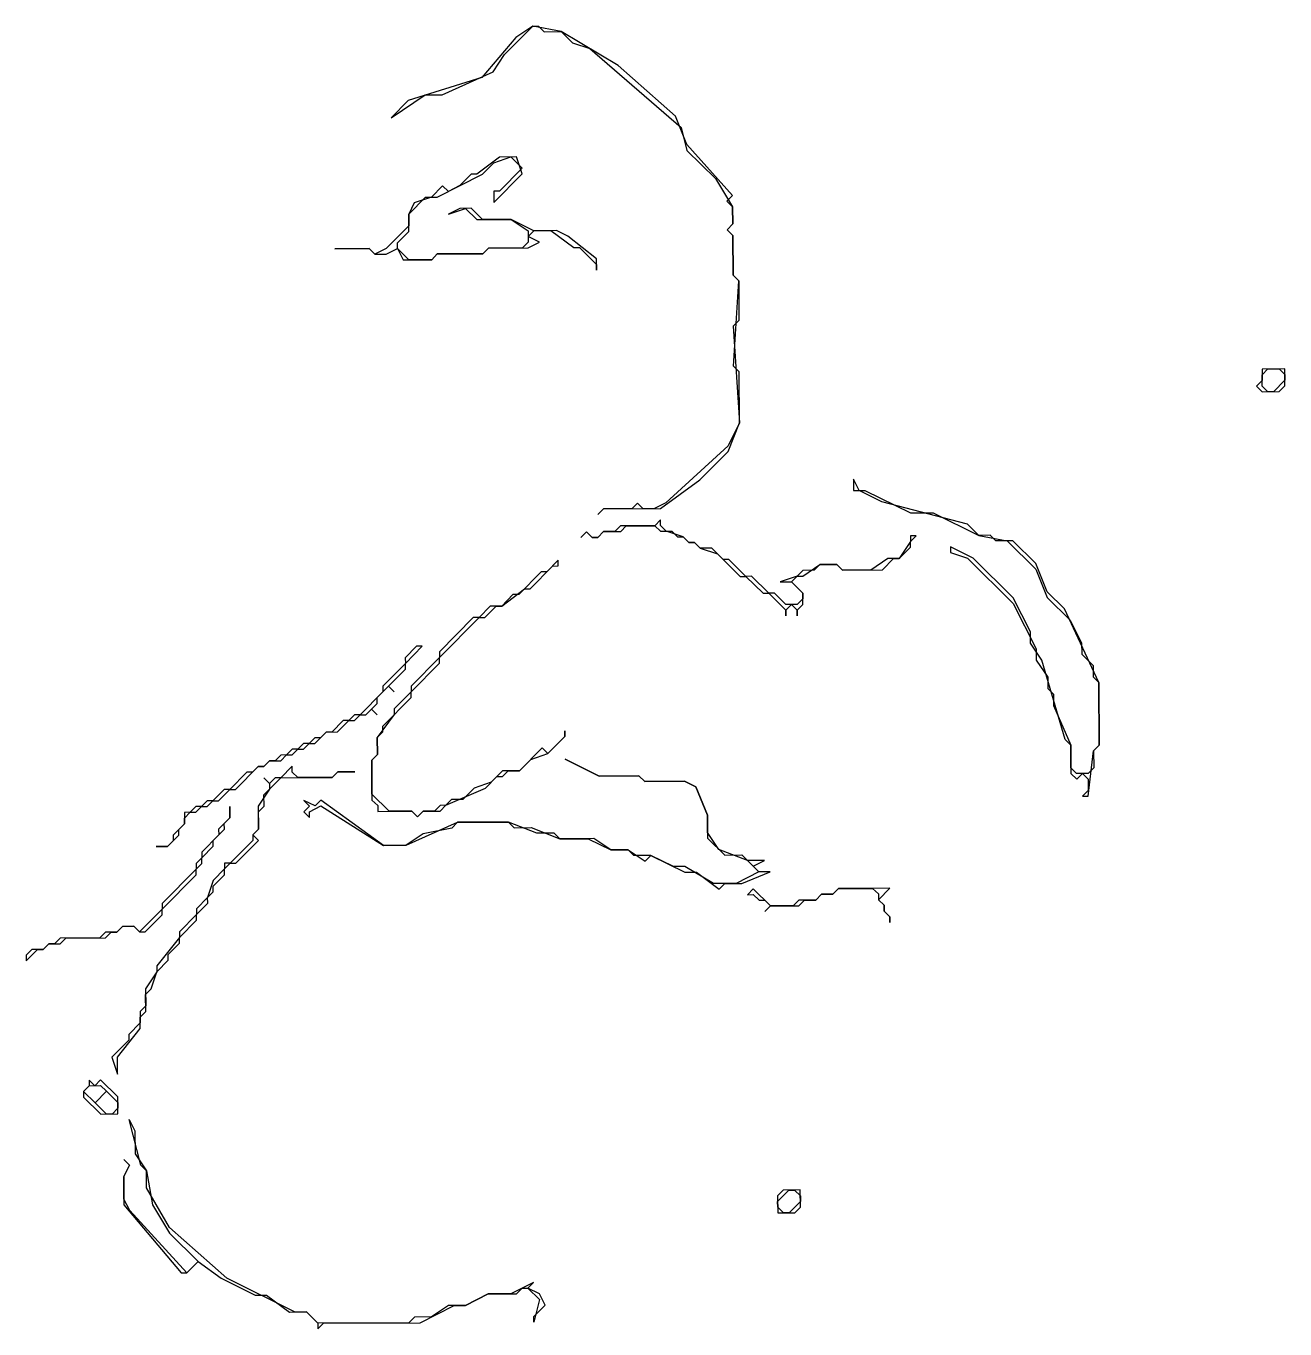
# Model space of a CAD drawing. Header units: inches. Extents: x 0 to 116, y 1 to 63.
# Drawn here: x 4.88 to 18.26, y 19.61 to 33.45 of the extents above; entities that cross this region are included whole.
import ezdxf

# ---------------------------------------------------------------- set-up
doc = ezdxf.new("R2010")
doc.units = ezdxf.units.IN

msp = doc.modelspace()

# ---------------------------------------------------------------- linework, layer by layer
for points in [[(10.26296, 33.45335), (10.0824, 33.3316), (9.72222, 32.90691), (8.93829, 32.6612), (8.75804, 32.47905), (9.11917, 32.72255), (9.30037, 32.7235), (9.8427, 32.96794), (9.96255, 33.14977), (10.26296, 33.45335), (10.32336, 33.45366), (10.38408, 33.39358), (10.56527, 33.39453), (10.6867, 33.27436), (10.86822, 33.21491), (11.83903, 32.37438), (11.9007, 32.1331), (12.20427, 31.83269), (12.38705, 31.53164), (12.388, 31.35044), (12.32792, 31.28973), (12.38863, 31.22965), (12.39085, 30.80685), (12.45156, 30.74677), (12.45378, 30.32397), (12.39369, 30.26326), (12.45947, 29.23679), (12.33994, 28.99456), (11.67871, 28.38709), (11.55823, 28.32606), (11.43743, 28.32543), (11.37671, 28.38551), (11.31663, 28.32479), (11.01463, 28.32321), (10.95455, 28.2625), (11.01463, 28.32321), (11.61862, 28.32637), (12.03984, 28.63058), (12.34025, 28.93416), (12.45947, 29.23679), (12.45662, 29.78038), (12.39591, 29.84046), (12.45156, 30.74677), (12.39085, 30.80685), (12.38863, 31.22965), (12.32792, 31.28973), (12.388, 31.35044), (12.38705, 31.53164), (12.32634, 31.59172), (12.38642, 31.65244), (11.90038, 32.1935), (11.778, 32.49487), (11.17116, 33.0353), (10.56527, 33.39453)], [(10.26296, 33.45335), (10.0824, 33.3316), (9.72222, 32.90691), (8.93829, 32.6612), (8.75804, 32.47905), (9.11917, 32.72255), (9.30037, 32.7235), (9.8427, 32.96794), (9.96255, 33.14977), (10.26296, 33.45335), (10.32336, 33.45366), (10.38408, 33.39358), (10.56527, 33.39453), (10.6867, 33.27436), (10.86822, 33.21491), (11.83903, 32.37438), (11.9007, 32.1331), (12.20427, 31.83269), (12.38705, 31.53164), (12.388, 31.35044), (12.32792, 31.28973), (12.38863, 31.22965), (12.39085, 30.80685), (12.45156, 30.74677), (12.45378, 30.32397), (12.39369, 30.26326), (12.45947, 29.23679), (12.33994, 28.99456), (11.67871, 28.38709), (11.55823, 28.32606), (11.43743, 28.32543), (11.37671, 28.38551), (11.31663, 28.32479), (11.01463, 28.32321), (10.95455, 28.2625), (11.01463, 28.32321), (11.61862, 28.32637), (12.03984, 28.63058), (12.34025, 28.93416), (12.45947, 29.23679), (12.45662, 29.78038), (12.39591, 29.84046), (12.45156, 30.74677), (12.39085, 30.80685), (12.38863, 31.22965), (12.32792, 31.28973), (12.388, 31.35044), (12.38705, 31.53164), (12.32634, 31.59172), (12.38642, 31.65244), (11.90038, 32.1935), (11.778, 32.49487), (11.17116, 33.0353), (10.56527, 33.39453)], [(10.94095, 30.85966), (10.94032, 30.98046), (10.63706, 31.22047), (10.51594, 31.28024), (10.27435, 31.27898), (10.03212, 31.39851), (9.73012, 31.39693), (9.60869, 31.51709), (9.48789, 31.51646), (9.36741, 31.45543), (9.54829, 31.51678), (9.66972, 31.39661), (10.03212, 31.39851), (10.21395, 31.27866), (10.21458, 31.15786), (10.1545, 31.09715), (9.7921, 31.09525), (9.73202, 31.03453), (9.24883, 31.032), (9.18874, 30.97129), (8.94715, 30.97002), (8.82572, 31.09019), (8.8254, 31.15059), (8.94556, 31.27202), (8.94462, 31.45322), (9.12486, 31.63536), (9.24566, 31.63599), (9.72759, 31.88012), (9.84776, 32.00155), (10.02864, 32.0629), (10.15007, 31.94273), (9.90974, 31.69987), (9.84934, 31.69956), (9.84997, 31.57876), (10.15039, 31.88233), (10.08904, 32.06322), (9.90784, 32.06227), (9.66719, 31.8798), (9.60679, 31.87949), (9.48663, 31.75806), (9.36615, 31.69703), (9.30543, 31.75711), (9.18526, 31.63568), (9.00438, 31.57433), (8.94462, 31.45322), (8.94525, 31.33242), (8.70492, 31.08956), (8.58443, 31.02852), (8.52372, 31.08861), (8.16132, 31.08671), (8.52372, 31.08861), (8.58443, 31.02852), (8.70523, 31.02916), (8.82572, 31.09019), (8.88675, 30.96971), (9.18874, 30.97129), (9.24883, 31.032), (9.73202, 31.03453), (9.7921, 31.09525), (10.2149, 31.09746), (10.33538, 31.15849), (10.21426, 31.21826), (10.27435, 31.27898), (10.45554, 31.27992), (10.69809, 31.09999), (10.75849, 31.10031), (10.94064, 30.92006)], [(10.94095, 30.85966), (10.94032, 30.98046), (10.63706, 31.22047), (10.51594, 31.28024), (10.27435, 31.27898), (10.03212, 31.39851), (9.73012, 31.39693), (9.60869, 31.51709), (9.48789, 31.51646), (9.36741, 31.45543), (9.54829, 31.51678), (9.66972, 31.39661), (10.03212, 31.39851), (10.21395, 31.27866), (10.21458, 31.15786), (10.1545, 31.09715), (9.7921, 31.09525), (9.73202, 31.03453), (9.24883, 31.032), (9.18874, 30.97129), (8.94715, 30.97002), (8.82572, 31.09019), (8.8254, 31.15059), (8.94556, 31.27202), (8.94462, 31.45322), (9.12486, 31.63536), (9.24566, 31.63599), (9.72759, 31.88012), (9.84776, 32.00155), (10.02864, 32.0629), (10.15007, 31.94273), (9.90974, 31.69987), (9.84934, 31.69956), (9.84997, 31.57876), (10.15039, 31.88233), (10.08904, 32.06322), (9.90784, 32.06227), (9.66719, 31.8798), (9.60679, 31.87949), (9.48663, 31.75806), (9.36615, 31.69703), (9.30543, 31.75711), (9.18526, 31.63568), (9.00438, 31.57433), (8.94462, 31.45322), (8.94525, 31.33242), (8.70492, 31.08956), (8.58443, 31.02852), (8.52372, 31.08861), (8.16132, 31.08671), (8.52372, 31.08861), (8.58443, 31.02852), (8.70523, 31.02916), (8.82572, 31.09019), (8.88675, 30.96971), (9.18874, 30.97129), (9.24883, 31.032), (9.73202, 31.03453), (9.7921, 31.09525), (10.2149, 31.09746), (10.33538, 31.15849), (10.21426, 31.21826), (10.27435, 31.27898), (10.45554, 31.27992), (10.69809, 31.09999), (10.75849, 31.10031), (10.94064, 30.92006)], [(18.01335, 29.80948), (18.01398, 29.68868), (17.9539, 29.62796), (18.01461, 29.56788), (18.19581, 29.56883), (18.25589, 29.62954), (18.25494, 29.81074)], [(18.01335, 29.80948), (18.01398, 29.68868), (17.9539, 29.62796), (18.01461, 29.56788), (18.19581, 29.56883), (18.25589, 29.62954), (18.25494, 29.81074)], [(18.0143, 29.62828), (18.01366, 29.74908), (18.07375, 29.80979), (18.19454, 29.81043), (18.25526, 29.75034), (18.25558, 29.68994), (18.13541, 29.56851), (18.07501, 29.5682)], [(13.67062, 28.63912), (13.67125, 28.51832), (13.79205, 28.51896), (14.2765, 28.27989), (14.5181, 28.28115), (15.00256, 28.04209), (15.30487, 27.98327), (15.60845, 27.68286), (15.73083, 27.38149), (15.97369, 27.14116), (16.09575, 26.9002), (16.09639, 26.7794), (16.21782, 26.65923), (16.21845, 26.53843), (16.27916, 26.47835), (16.28264, 25.81396), (16.22256, 25.75324), (16.22351, 25.57205), (16.16343, 25.51133), (16.04263, 25.5107), (15.98191, 25.57078), (15.98065, 25.81238), (15.91993, 25.87246), (15.67391, 26.71679), (15.55216, 26.89735), (15.55153, 27.01815), (15.36843, 27.37959), (14.94343, 27.80018), (14.7012, 27.91971), (14.70151, 27.85931), (14.88303, 27.79986), (15.36875, 27.3192), (15.61288, 26.83727), (15.61351, 26.71647), (15.73526, 26.5359), (15.73589, 26.41511), (15.7966, 26.35502), (15.79724, 26.23422), (15.98065, 25.81238), (15.98223, 25.51038), (16.04294, 25.4503), (16.10303, 25.51102), (16.16374, 25.45093), (16.16438, 25.33013), (16.10429, 25.26942), (16.16469, 25.26973), (16.22256, 25.75324), (16.28264, 25.81396), (16.27916, 26.47835), (15.91266, 27.26164), (15.73051, 27.44189), (15.60813, 27.74325), (15.36527, 27.98359), (15.18407, 27.98264), (15.12336, 28.04272), (15.00256, 28.04209), (14.88113, 28.16225), (13.97388, 28.39911), (13.73165, 28.51864)], [(13.67062, 28.63912), (13.67125, 28.51832), (13.79205, 28.51896), (14.2765, 28.27989), (14.5181, 28.28115), (15.00256, 28.04209), (15.30487, 27.98327), (15.60845, 27.68286), (15.73083, 27.38149), (15.97369, 27.14116), (16.09575, 26.9002), (16.09639, 26.7794), (16.21782, 26.65923), (16.21845, 26.53843), (16.27916, 26.47835), (16.28264, 25.81396), (16.22256, 25.75324), (16.22351, 25.57205), (16.16343, 25.51133), (16.04263, 25.5107), (15.98191, 25.57078), (15.98065, 25.81238), (15.91993, 25.87246), (15.67391, 26.71679), (15.55216, 26.89735), (15.55153, 27.01815), (15.36843, 27.37959), (14.94343, 27.80018), (14.7012, 27.91971), (14.70151, 27.85931), (14.88303, 27.79986), (15.36875, 27.3192), (15.61288, 26.83727), (15.61351, 26.71647), (15.73526, 26.5359), (15.73589, 26.41511), (15.7966, 26.35502), (15.79724, 26.23422), (15.98065, 25.81238), (15.98223, 25.51038), (16.04294, 25.4503), (16.10303, 25.51102), (16.16374, 25.45093), (16.16438, 25.33013), (16.10429, 25.26942), (16.16469, 25.26973), (16.22256, 25.75324), (16.28264, 25.81396), (16.27916, 26.47835), (15.91266, 27.26164), (15.73051, 27.44189), (15.60813, 27.74325), (15.36527, 27.98359), (15.18407, 27.98264), (15.12336, 28.04272), (15.00256, 28.04209), (14.88113, 28.16225), (13.97388, 28.39911), (13.73165, 28.51864)], [(10.77462, 28.01995), (10.8347, 28.08067), (10.89542, 28.02058), (10.95582, 28.0209), (11.0159, 28.08161), (11.1971, 28.08256), (11.25718, 28.14328), (11.55917, 28.14486), (11.61989, 28.08478), (11.74069, 28.08541), (11.8014, 28.02533), (11.8618, 28.02564), (11.92252, 27.96556), (11.98292, 27.96588), (12.04363, 27.90579), (12.22515, 27.84634), (12.46801, 27.60601), (12.52841, 27.60633), (12.71055, 27.42608), (12.77095, 27.42639), (12.9531, 27.24615), (12.95342, 27.18575), (12.9531, 27.24615), (13.01318, 27.30686), (13.0739, 27.24678), (13.07421, 27.18638), (13.0739, 27.24678), (13.13398, 27.30749), (13.13335, 27.42829), (13.01192, 27.54846), (13.072, 27.60917), (13.1324, 27.60949), (13.31296, 27.73124), (13.49416, 27.73219), (13.55488, 27.6721), (13.97767, 27.67432), (14.09784, 27.79575), (14.15824, 27.79606), (14.2784, 27.91749), (14.27809, 27.97789), (14.33817, 28.03861), (14.27777, 28.03829), (14.27809, 27.97789), (14.15824, 27.79606), (14.03744, 27.79543), (13.85687, 27.67368), (13.55488, 27.6721), (13.49416, 27.73219), (13.31296, 27.73124), (13.25288, 27.67052), (13.13208, 27.66989), (13.072, 27.60917), (12.89112, 27.54783), (13.01192, 27.54846), (13.13335, 27.42829), (13.13366, 27.36789), (13.07358, 27.30718), (12.95278, 27.30655), (12.83135, 27.42671), (12.77095, 27.42639), (12.58881, 27.60664), (12.52841, 27.60633), (12.34626, 27.78658), (12.28586, 27.78626), (12.16443, 27.90643), (12.04363, 27.90579), (11.98292, 27.96588), (11.92252, 27.96556), (11.8618, 28.02564), (11.68029, 28.08509), (11.61957, 28.14518), (11.61926, 28.20558), (11.55917, 28.14486), (11.19678, 28.14296), (11.1367, 28.08225), (11.0159, 28.08161), (10.95582, 28.0209), (10.89542, 28.02058), (10.8347, 28.08067)], [(10.77462, 28.01995), (10.8347, 28.08067), (10.89542, 28.02058), (10.95582, 28.0209), (11.0159, 28.08161), (11.1971, 28.08256), (11.25718, 28.14328), (11.55917, 28.14486), (11.61989, 28.08478), (11.74069, 28.08541), (11.8014, 28.02533), (11.8618, 28.02564), (11.92252, 27.96556), (11.98292, 27.96588), (12.04363, 27.90579), (12.22515, 27.84634), (12.46801, 27.60601), (12.52841, 27.60633), (12.71055, 27.42608), (12.77095, 27.42639), (12.9531, 27.24615), (12.95342, 27.18575), (12.9531, 27.24615), (13.01318, 27.30686), (13.0739, 27.24678), (13.07421, 27.18638), (13.0739, 27.24678), (13.13398, 27.30749), (13.13335, 27.42829), (13.01192, 27.54846), (13.072, 27.60917), (13.1324, 27.60949), (13.31296, 27.73124), (13.49416, 27.73219), (13.55488, 27.6721), (13.97767, 27.67432), (14.09784, 27.79575), (14.15824, 27.79606), (14.2784, 27.91749), (14.27809, 27.97789), (14.33817, 28.03861), (14.27777, 28.03829), (14.27809, 27.97789), (14.15824, 27.79606), (14.03744, 27.79543), (13.85687, 27.67368), (13.55488, 27.6721), (13.49416, 27.73219), (13.31296, 27.73124), (13.25288, 27.67052), (13.13208, 27.66989), (13.072, 27.60917), (12.89112, 27.54783), (13.01192, 27.54846), (13.13335, 27.42829), (13.13366, 27.36789), (13.07358, 27.30718), (12.95278, 27.30655), (12.83135, 27.42671), (12.77095, 27.42639), (12.58881, 27.60664), (12.52841, 27.60633), (12.34626, 27.78658), (12.28586, 27.78626), (12.16443, 27.90643), (12.04363, 27.90579), (11.98292, 27.96588), (11.92252, 27.96556), (11.8618, 28.02564), (11.68029, 28.08509), (11.61957, 28.14518), (11.61926, 28.20558), (11.55917, 28.14486), (11.19678, 28.14296), (11.1367, 28.08225), (11.0159, 28.08161), (10.95582, 28.0209), (10.89542, 28.02058), (10.8347, 28.08067)], [(10.53429, 27.77709), (10.41412, 27.65566), (10.35372, 27.65534), (10.11339, 27.41248), (10.05299, 27.41216), (9.93282, 27.29073), (9.81203, 27.2901), (9.69186, 27.16867), (9.63146, 27.16835), (9.27096, 26.80406), (9.27128, 26.74366), (8.97087, 26.44008), (8.97118, 26.37969), (8.79093, 26.19754), (8.79125, 26.13714), (8.61132, 25.89459), (8.61227, 25.7134), (8.55218, 25.65268), (8.5544, 25.22989), (8.61511, 25.1698), (8.61543, 25.10941), (8.97782, 25.1113), (9.03854, 25.05122), (9.09862, 25.11194), (9.27982, 25.11288), (9.3399, 25.1736), (9.76175, 25.35701), (9.88191, 25.47844), (9.94231, 25.47876), (10.00239, 25.53947), (10.12319, 25.54011), (10.24336, 25.66154), (10.42424, 25.72288), (10.60449, 25.90503), (10.60417, 25.96543), (10.60449, 25.90503), (10.42424, 25.72288), (10.36352, 25.78297), (10.12319, 25.54011), (9.942, 25.53916), (9.82183, 25.41773), (9.64095, 25.35638), (9.52078, 25.23495), (9.39998, 25.23431), (9.3399, 25.1736), (9.2795, 25.17328), (9.21942, 25.11257), (9.09862, 25.11194), (9.03854, 25.05122), (8.97782, 25.1113), (8.73623, 25.11004), (8.55408, 25.29029), (8.55218, 25.65268), (8.61227, 25.7134), (8.61132, 25.89459), (8.6714, 25.95531), (8.67108, 26.01571), (8.9715, 26.31929), (8.97118, 26.37969), (9.2716, 26.68326), (9.27128, 26.74366), (9.69186, 27.16867), (9.75226, 27.16899), (9.87243, 27.29042), (9.93282, 27.29073), (10.17347, 27.4732), (10.23387, 27.47351), (10.4742, 27.71637), (10.5346, 27.71669)], [(10.53429, 27.77709), (10.41412, 27.65566), (10.35372, 27.65534), (10.11339, 27.41248), (10.05299, 27.41216), (9.93282, 27.29073), (9.81203, 27.2901), (9.69186, 27.16867), (9.63146, 27.16835), (9.27096, 26.80406), (9.27128, 26.74366), (8.97087, 26.44008), (8.97118, 26.37969), (8.79093, 26.19754), (8.79125, 26.13714), (8.61132, 25.89459), (8.61227, 25.7134), (8.55218, 25.65268), (8.5544, 25.22989), (8.61511, 25.1698), (8.61543, 25.10941), (8.97782, 25.1113), (9.03854, 25.05122), (9.09862, 25.11194), (9.27982, 25.11288), (9.3399, 25.1736), (9.76175, 25.35701), (9.88191, 25.47844), (9.94231, 25.47876), (10.00239, 25.53947), (10.12319, 25.54011), (10.24336, 25.66154), (10.42424, 25.72288), (10.60449, 25.90503), (10.60417, 25.96543), (10.60449, 25.90503), (10.42424, 25.72288), (10.36352, 25.78297), (10.12319, 25.54011), (9.942, 25.53916), (9.82183, 25.41773), (9.64095, 25.35638), (9.52078, 25.23495), (9.39998, 25.23431), (9.3399, 25.1736), (9.2795, 25.17328), (9.21942, 25.11257), (9.09862, 25.11194), (9.03854, 25.05122), (8.97782, 25.1113), (8.73623, 25.11004), (8.55408, 25.29029), (8.55218, 25.65268), (8.61227, 25.7134), (8.61132, 25.89459), (8.6714, 25.95531), (8.67108, 26.01571), (8.9715, 26.31929), (8.97118, 26.37969), (9.2716, 26.68326), (9.27128, 26.74366), (9.69186, 27.16867), (9.75226, 27.16899), (9.87243, 27.29042), (9.93282, 27.29073), (10.17347, 27.4732), (10.23387, 27.47351), (10.4742, 27.71637), (10.5346, 27.71669)], [(9.08945, 26.86351), (9.02905, 26.86319), (8.90888, 26.74176), (8.9092, 26.68136), (8.66887, 26.4385), (8.66919, 26.3781), (8.42885, 26.13524), (8.36845, 26.13493), (8.30837, 26.07421), (8.24797, 26.07389), (8.12781, 25.95246), (8.06741, 25.95215), (8.00732, 25.89143), (7.94693, 25.89112), (7.88684, 25.8304), (7.82644, 25.83008), (7.76636, 25.76937), (7.70596, 25.76905), (7.64588, 25.70834), (7.58548, 25.70802), (7.5254, 25.64731), (7.465, 25.64699), (7.40491, 25.58627), (7.34451, 25.58596), (7.28443, 25.52524), (7.22403, 25.52493), (7.04378, 25.34278), (6.98338, 25.34246), (6.86322, 25.22103), (6.80282, 25.22072), (6.74274, 25.16), (6.68234, 25.15968), (6.62225, 25.09897), (6.56186, 25.09865), (6.56249, 24.97785), (6.44232, 24.85642), (6.44264, 24.79602), (6.38256, 24.73531), (6.26176, 24.73468), (6.38256, 24.73531), (6.50272, 24.85674), (6.50241, 24.91714), (6.56249, 24.97785), (6.56217, 25.03825), (6.62225, 25.09897), (6.68265, 25.09928), (6.74274, 25.16), (6.80314, 25.16032), (6.86322, 25.22103), (6.92362, 25.22135), (7.04378, 25.34278), (7.10418, 25.3431), (7.34451, 25.58596), (7.40491, 25.58627), (7.465, 25.64699), (7.5858, 25.64762), (7.64588, 25.70834), (7.70628, 25.70865), (7.76636, 25.76937), (7.82676, 25.76968), (7.88684, 25.8304), (7.94724, 25.83072), (8.06741, 25.95215), (8.18821, 25.95278), (8.30837, 26.07421), (8.36877, 26.07453), (8.42885, 26.13524), (8.48925, 26.13556), (8.54934, 26.19627), (8.61005, 26.13619), (8.54934, 26.19627), (8.60942, 26.25699), (8.6091, 26.31739), (8.72927, 26.43882), (8.78998, 26.37874), (8.72927, 26.43882), (8.90952, 26.62097), (8.9092, 26.68136)], [(9.08945, 26.86351), (9.02905, 26.86319), (8.90888, 26.74176), (8.9092, 26.68136), (8.66887, 26.4385), (8.66919, 26.3781), (8.42885, 26.13524), (8.36845, 26.13493), (8.30837, 26.07421), (8.24797, 26.07389), (8.12781, 25.95246), (8.06741, 25.95215), (8.00732, 25.89143), (7.94693, 25.89112), (7.88684, 25.8304), (7.82644, 25.83008), (7.76636, 25.76937), (7.70596, 25.76905), (7.64588, 25.70834), (7.58548, 25.70802), (7.5254, 25.64731), (7.465, 25.64699), (7.40491, 25.58627), (7.34451, 25.58596), (7.28443, 25.52524), (7.22403, 25.52493), (7.04378, 25.34278), (6.98338, 25.34246), (6.86322, 25.22103), (6.80282, 25.22072), (6.74274, 25.16), (6.68234, 25.15968), (6.62225, 25.09897), (6.56186, 25.09865), (6.56249, 24.97785), (6.44232, 24.85642), (6.44264, 24.79602), (6.38256, 24.73531), (6.26176, 24.73468), (6.38256, 24.73531), (6.50272, 24.85674), (6.50241, 24.91714), (6.56249, 24.97785), (6.56217, 25.03825), (6.62225, 25.09897), (6.68265, 25.09928), (6.74274, 25.16), (6.80314, 25.16032), (6.86322, 25.22103), (6.92362, 25.22135), (7.04378, 25.34278), (7.10418, 25.3431), (7.34451, 25.58596), (7.40491, 25.58627), (7.465, 25.64699), (7.5858, 25.64762), (7.64588, 25.70834), (7.70628, 25.70865), (7.76636, 25.76937), (7.82676, 25.76968), (7.88684, 25.8304), (7.94724, 25.83072), (8.06741, 25.95215), (8.18821, 25.95278), (8.30837, 26.07421), (8.36877, 26.07453), (8.42885, 26.13524), (8.48925, 26.13556), (8.54934, 26.19627), (8.61005, 26.13619), (8.54934, 26.19627), (8.60942, 26.25699), (8.6091, 26.31739), (8.72927, 26.43882), (8.78998, 26.37874), (8.72927, 26.43882), (8.90952, 26.62097), (8.9092, 26.68136)], [(12.78645, 24.46684), (12.66565, 24.4662), (12.60494, 24.52629), (12.72542, 24.58732), (12.54422, 24.58637), (12.24159, 24.70559), (12.11984, 24.88615), (12.1189, 25.06735), (11.99652, 25.36871), (11.8754, 25.42848), (11.45261, 25.42626), (11.39189, 25.48635), (10.9691, 25.48413), (10.60575, 25.66343), (10.9691, 25.48413), (11.39189, 25.48635), (11.45261, 25.42626), (11.8754, 25.42848), (11.99652, 25.36871), (12.1189, 25.06735), (12.12016, 24.82575), (12.30231, 24.6455), (12.4835, 24.64645), (12.66565, 24.4662), (12.42469, 24.34414), (12.18309, 24.34287), (11.88015, 24.52249), (11.75935, 24.52186), (11.51712, 24.64139), (11.33592, 24.64044), (11.2752, 24.70053), (11.09401, 24.69958), (10.91218, 24.81943), (10.54978, 24.81753), (10.48907, 24.87761), (10.30787, 24.87666), (10.00524, 24.99588), (9.46165, 24.99303), (9.40157, 24.93232), (9.09989, 24.87034), (8.91932, 24.74859), (8.67772, 24.74733), (8.0108, 25.22704), (7.95072, 25.16633), (7.82961, 25.22609), (7.89032, 25.16601), (7.83024, 25.10529), (7.89095, 25.04521), (7.89064, 25.10561), (8.01112, 25.16664), (8.67772, 24.74733), (8.91932, 24.74859), (9.46165, 24.99303), (10.00524, 24.99588), (10.06596, 24.9358), (10.24715, 24.93675), (10.54978, 24.81753), (10.85178, 24.81911), (11.09401, 24.69958), (11.2752, 24.70053), (11.45703, 24.58068), (11.51712, 24.64139), (11.88046, 24.46209), (12.00126, 24.46272), (12.24381, 24.28279), (12.30389, 24.34351), (12.48509, 24.34446)], [(12.78645, 24.46684), (12.66565, 24.4662), (12.60494, 24.52629), (12.72542, 24.58732), (12.54422, 24.58637), (12.24159, 24.70559), (12.11984, 24.88615), (12.1189, 25.06735), (11.99652, 25.36871), (11.8754, 25.42848), (11.45261, 25.42626), (11.39189, 25.48635), (10.9691, 25.48413), (10.60575, 25.66343), (10.9691, 25.48413), (11.39189, 25.48635), (11.45261, 25.42626), (11.8754, 25.42848), (11.99652, 25.36871), (12.1189, 25.06735), (12.12016, 24.82575), (12.30231, 24.6455), (12.4835, 24.64645), (12.66565, 24.4662), (12.42469, 24.34414), (12.18309, 24.34287), (11.88015, 24.52249), (11.75935, 24.52186), (11.51712, 24.64139), (11.33592, 24.64044), (11.2752, 24.70053), (11.09401, 24.69958), (10.91218, 24.81943), (10.54978, 24.81753), (10.48907, 24.87761), (10.30787, 24.87666), (10.00524, 24.99588), (9.46165, 24.99303), (9.40157, 24.93232), (9.09989, 24.87034), (8.91932, 24.74859), (8.67772, 24.74733), (8.0108, 25.22704), (7.95072, 25.16633), (7.82961, 25.22609), (7.89032, 25.16601), (7.83024, 25.10529), (7.89095, 25.04521), (7.89064, 25.10561), (8.01112, 25.16664), (8.67772, 24.74733), (8.91932, 24.74859), (9.46165, 24.99303), (10.00524, 24.99588), (10.06596, 24.9358), (10.24715, 24.93675), (10.54978, 24.81753), (10.85178, 24.81911), (11.09401, 24.69958), (11.2752, 24.70053), (11.45703, 24.58068), (11.51712, 24.64139), (11.88046, 24.46209), (12.00126, 24.46272), (12.24381, 24.28279), (12.30389, 24.34351), (12.48509, 24.34446)], [(8.37162, 25.53093), (8.19042, 25.52999), (8.13034, 25.46927), (7.76794, 25.46737), (7.70723, 25.52746), (7.70691, 25.58785), (7.58674, 25.46642), (7.52634, 25.46611), (7.46626, 25.40539), (7.40555, 25.46548), (7.46626, 25.40539), (7.46658, 25.34499), (7.34673, 25.16316), (7.34799, 24.92157), (7.28791, 24.86085), (7.28823, 24.80045), (7.0479, 24.55759), (6.9875, 24.55727), (6.98781, 24.49687), (6.86765, 24.37544), (6.8082, 24.19393), (6.68803, 24.0725), (6.68835, 24.0121), (6.5081, 23.82995), (6.50841, 23.76955), (6.2684, 23.46629), (6.26871, 23.40589), (6.14887, 23.22406), (6.14981, 23.04287), (6.08973, 22.98215), (6.09036, 22.86135), (5.9702, 22.73992), (5.97051, 22.67952), (5.79027, 22.49738), (5.85161, 22.3165), (5.85066, 22.49769), (6.09068, 22.80095), (6.09005, 22.92175), (6.15013, 22.98247), (6.14918, 23.16367), (6.20926, 23.22438), (6.26871, 23.40589), (6.38888, 23.52733), (6.38856, 23.58772), (6.50873, 23.70916), (6.50841, 23.76955), (6.68866, 23.9517), (6.68835, 24.0121), (6.80851, 24.13353), (6.8082, 24.19393), (6.86828, 24.25465), (6.86796, 24.31504), (6.98813, 24.43648), (6.98781, 24.49687), (7.0479, 24.55759), (7.10829, 24.55791), (7.34863, 24.80077), (7.28791, 24.86085), (7.34799, 24.92157), (7.34704, 25.10276), (7.40713, 25.16348), (7.4065, 25.28428), (7.58674, 25.46642), (8.13034, 25.46927), (8.19042, 25.52999)], [(8.37162, 25.53093), (8.19042, 25.52999), (8.13034, 25.46927), (7.76794, 25.46737), (7.70723, 25.52746), (7.70691, 25.58785), (7.58674, 25.46642), (7.52634, 25.46611), (7.46626, 25.40539), (7.40555, 25.46548), (7.46626, 25.40539), (7.46658, 25.34499), (7.34673, 25.16316), (7.34799, 24.92157), (7.28791, 24.86085), (7.28823, 24.80045), (7.0479, 24.55759), (6.9875, 24.55727), (6.98781, 24.49687), (6.86765, 24.37544), (6.8082, 24.19393), (6.68803, 24.0725), (6.68835, 24.0121), (6.5081, 23.82995), (6.50841, 23.76955), (6.2684, 23.46629), (6.26871, 23.40589), (6.14887, 23.22406), (6.14981, 23.04287), (6.08973, 22.98215), (6.09036, 22.86135), (5.9702, 22.73992), (5.97051, 22.67952), (5.79027, 22.49738), (5.85161, 22.3165), (5.85066, 22.49769), (6.09068, 22.80095), (6.09005, 22.92175), (6.15013, 22.98247), (6.14918, 23.16367), (6.20926, 23.22438), (6.26871, 23.40589), (6.38888, 23.52733), (6.38856, 23.58772), (6.50873, 23.70916), (6.50841, 23.76955), (6.68866, 23.9517), (6.68835, 24.0121), (6.80851, 24.13353), (6.8082, 24.19393), (6.86828, 24.25465), (6.86796, 24.31504), (6.98813, 24.43648), (6.98781, 24.49687), (7.0479, 24.55759), (7.10829, 24.55791), (7.34863, 24.80077), (7.28791, 24.86085), (7.34799, 24.92157), (7.34704, 25.10276), (7.40713, 25.16348), (7.4065, 25.28428), (7.58674, 25.46642), (8.13034, 25.46927), (8.19042, 25.52999)], [(7.04473, 25.16158), (7.04537, 25.04078), (6.9252, 24.91935), (6.92552, 24.85895), (6.74527, 24.67681), (6.74558, 24.61641), (6.6855, 24.55569), (6.68582, 24.49529), (6.32532, 24.131), (6.32564, 24.0706), (6.0853, 23.82774), (6.02459, 23.88782), (5.90379, 23.88719), (5.84371, 23.82647), (5.72291, 23.82584), (5.66283, 23.76513), (5.24003, 23.76291), (5.17995, 23.7022), (5.11955, 23.70188), (5.05947, 23.64117), (4.93867, 23.64053), (4.87859, 23.57982), (4.8789, 23.51942), (4.99907, 23.64085), (5.05947, 23.64117), (5.11955, 23.70188), (5.24035, 23.70251), (5.30043, 23.76323), (5.72322, 23.76544), (5.78331, 23.82616), (5.84371, 23.82647), (5.90379, 23.88719), (6.02459, 23.88782), (6.0853, 23.82774), (6.1457, 23.82806), (6.32595, 24.0102), (6.32564, 24.0706), (6.68613, 24.43489), (6.68582, 24.49529), (6.7459, 24.55601), (6.74558, 24.61641), (6.86575, 24.73784), (6.86543, 24.79824), (6.9856, 24.91967), (6.98528, 24.98007), (7.04537, 25.04078)], [(7.04473, 25.16158), (7.04537, 25.04078), (6.9252, 24.91935), (6.92552, 24.85895), (6.74527, 24.67681), (6.74558, 24.61641), (6.6855, 24.55569), (6.68582, 24.49529), (6.32532, 24.131), (6.32564, 24.0706), (6.0853, 23.82774), (6.02459, 23.88782), (5.90379, 23.88719), (5.84371, 23.82647), (5.72291, 23.82584), (5.66283, 23.76513), (5.24003, 23.76291), (5.17995, 23.7022), (5.11955, 23.70188), (5.05947, 23.64117), (4.93867, 23.64053), (4.87859, 23.57982), (4.8789, 23.51942), (4.99907, 23.64085), (5.05947, 23.64117), (5.11955, 23.70188), (5.24035, 23.70251), (5.30043, 23.76323), (5.72322, 23.76544), (5.78331, 23.82616), (5.84371, 23.82647), (5.90379, 23.88719), (6.02459, 23.88782), (6.0853, 23.82774), (6.1457, 23.82806), (6.32595, 24.0102), (6.32564, 24.0706), (6.68613, 24.43489), (6.68582, 24.49529), (6.7459, 24.55601), (6.74558, 24.61641), (6.86575, 24.73784), (6.86543, 24.79824), (6.9856, 24.91967), (6.98528, 24.98007), (7.04537, 25.04078)], [(12.54612, 24.22397), (12.60652, 24.22429), (12.66723, 24.16421), (12.72763, 24.16452), (12.78835, 24.10444), (12.72826, 24.04373), (12.78835, 24.10444), (13.09034, 24.10602), (13.15043, 24.16674), (13.27122, 24.16737), (13.33131, 24.22809), (13.45211, 24.22872), (13.51219, 24.28943), (13.87458, 24.29133), (13.9353, 24.23125), (13.93561, 24.17085), (13.99633, 24.11077), (13.99665, 24.05037), (14.05736, 23.99028), (14.05768, 23.92988), (14.05736, 23.99028), (13.99665, 24.05037), (13.99633, 24.11077), (13.93561, 24.17085), (14.05578, 24.29228), (13.51219, 24.28943), (13.45211, 24.22872), (13.33131, 24.22809), (13.27122, 24.16737), (13.09003, 24.16642), (13.02994, 24.10571), (12.78835, 24.10444), (12.6062, 24.28469)], [(12.54612, 24.22397), (12.60652, 24.22429), (12.66723, 24.16421), (12.72763, 24.16452), (12.78835, 24.10444), (12.72826, 24.04373), (12.78835, 24.10444), (13.09034, 24.10602), (13.15043, 24.16674), (13.27122, 24.16737), (13.33131, 24.22809), (13.45211, 24.22872), (13.51219, 24.28943), (13.87458, 24.29133), (13.9353, 24.23125), (13.93561, 24.17085), (13.99633, 24.11077), (13.99665, 24.05037), (14.05736, 23.99028), (14.05768, 23.92988), (14.05736, 23.99028), (13.99665, 24.05037), (13.99633, 24.11077), (13.93561, 24.17085), (14.05578, 24.29228), (13.51219, 24.28943), (13.45211, 24.22872), (13.33131, 24.22809), (13.27122, 24.16737), (13.09003, 24.16642), (13.02994, 24.10571), (12.78835, 24.10444), (12.6062, 24.28469)], [(5.54993, 22.25452), (5.55025, 22.19412), (5.49017, 22.1334), (5.49048, 22.073), (5.67263, 21.89275), (5.85383, 21.8937), (5.85288, 22.0749), (5.67073, 22.25515), (5.61065, 22.19443)], [(5.54993, 22.25452), (5.55025, 22.19412), (5.49017, 22.1334), (5.49048, 22.073), (5.67263, 21.89275), (5.85383, 21.8937), (5.85288, 22.0749), (5.67073, 22.25515), (5.61065, 22.19443)], [(5.49017, 22.1334), (5.55025, 22.19412), (5.67105, 22.19475), (5.73176, 22.13467), (5.6116, 22.01323)], [(5.73176, 22.13467), (5.85319, 22.0145), (5.85351, 21.9541), (5.79343, 21.89339), (5.73303, 21.89307), (5.6116, 22.01323)], [(5.97494, 21.83393), (6.03597, 21.71345), (6.03724, 21.47186), (6.15899, 21.29129), (6.22128, 20.92921), (6.40406, 20.62816), (6.70764, 20.32775), (6.58747, 20.20632), (5.98, 20.86755), (5.91897, 20.98803), (5.9177, 21.22963), (5.97747, 21.35074), (5.91676, 21.41082), (5.97747, 21.35074), (5.9177, 21.22963), (5.91929, 20.92763), (6.52707, 20.206), (6.58747, 20.20632), (6.70764, 20.32775), (6.95018, 20.14782), (7.31353, 19.96852), (7.43433, 19.96915), (7.67687, 19.78922), (7.85807, 19.79017), (7.9795, 19.67), (7.97982, 19.6096), (8.0399, 19.67032), (9.06668, 19.67569), (9.42813, 19.85879), (9.54893, 19.85942), (9.78989, 19.98148), (10.09189, 19.98307), (10.15197, 20.04378), (10.21237, 20.0441), (10.3338, 19.92393), (10.27467, 19.68202), (10.27435, 19.74242), (10.39452, 19.86385), (10.33349, 19.98433), (10.21237, 20.0441), (10.27245, 20.10481), (10.03149, 19.98275), (9.78989, 19.98148), (9.54893, 19.85942), (9.36773, 19.85847), (9.18717, 19.73672), (9.00597, 19.73578), (8.94589, 19.67506), (7.9795, 19.67), (7.85807, 19.79017), (7.73727, 19.78953), (7.01058, 20.14813), (6.40374, 20.68856), (6.15993, 21.11009), (6.15899, 21.29129), (6.09827, 21.35137)], [(5.97494, 21.83393), (6.03597, 21.71345), (6.03724, 21.47186), (6.15899, 21.29129), (6.22128, 20.92921), (6.40406, 20.62816), (6.70764, 20.32775), (6.58747, 20.20632), (5.98, 20.86755), (5.91897, 20.98803), (5.9177, 21.22963), (5.97747, 21.35074), (5.91676, 21.41082), (5.97747, 21.35074), (5.9177, 21.22963), (5.91929, 20.92763), (6.52707, 20.206), (6.58747, 20.20632), (6.70764, 20.32775), (6.95018, 20.14782), (7.31353, 19.96852), (7.43433, 19.96915), (7.67687, 19.78922), (7.85807, 19.79017), (7.9795, 19.67), (7.97982, 19.6096), (8.0399, 19.67032), (9.06668, 19.67569), (9.42813, 19.85879), (9.54893, 19.85942), (9.78989, 19.98148), (10.09189, 19.98307), (10.15197, 20.04378), (10.21237, 20.0441), (10.3338, 19.92393), (10.27467, 19.68202), (10.27435, 19.74242), (10.39452, 19.86385), (10.33349, 19.98433), (10.21237, 20.0441), (10.27245, 20.10481), (10.03149, 19.98275), (9.78989, 19.98148), (9.54893, 19.85942), (9.36773, 19.85847), (9.18717, 19.73672), (9.00597, 19.73578), (8.94589, 19.67506), (7.9795, 19.67), (7.85807, 19.79017), (7.73727, 19.78953), (7.01058, 20.14813), (6.40374, 20.68856), (6.15993, 21.11009), (6.15899, 21.29129), (6.09827, 21.35137)], [(12.92496, 21.08511), (12.86487, 21.0244), (12.86582, 20.8432), (13.04702, 20.84415), (13.1071, 20.90487), (13.10616, 21.08606)], [(12.92496, 21.08511), (12.86487, 21.0244), (12.86582, 20.8432), (13.04702, 20.84415), (13.1071, 20.90487), (13.10616, 21.08606)], [(13.04576, 21.08575), (13.10647, 21.02566), (13.10679, 20.96526), (12.98662, 20.84383), (12.92622, 20.84352), (12.86551, 20.9036), (12.86519, 20.964), (12.98536, 21.08543)]]:
    msp.add_lwpolyline(points, close=True)

doc.saveas('drawing.dxf')
